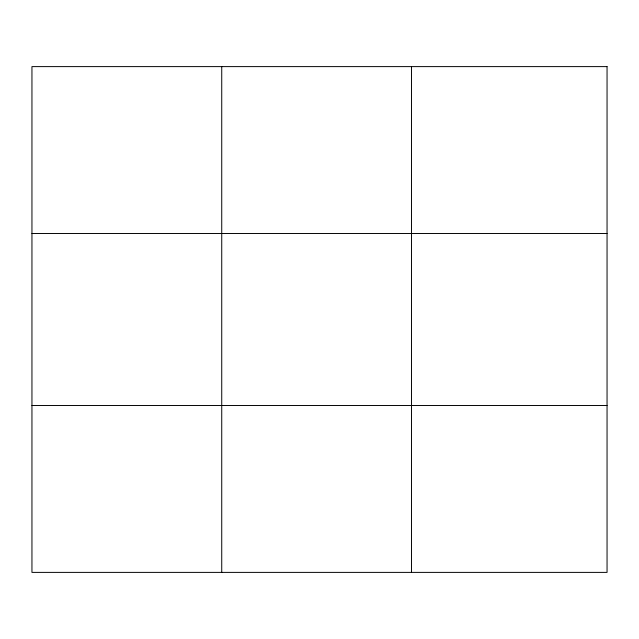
<?xml version="1.0" encoding="UTF-8"?>
<svg xmlns="http://www.w3.org/2000/svg" width="639" height="639" viewBox="0 0 639 639"><rect width="100%" height="100%" fill="white"/><g stroke="black" fill="none" stroke-linecap="round" stroke-linejoin="round"><path stroke-width="0.96" d="M221.733 572.392L221.733 66.608M411.516 572.392L411.516 66.608M31.95 233.515L607.05 233.515M31.95 405.485L607.05 405.485M607.05 66.608L607.05 572.392L31.95 572.392L31.95 66.608L607.05 66.608"/></g></svg>
